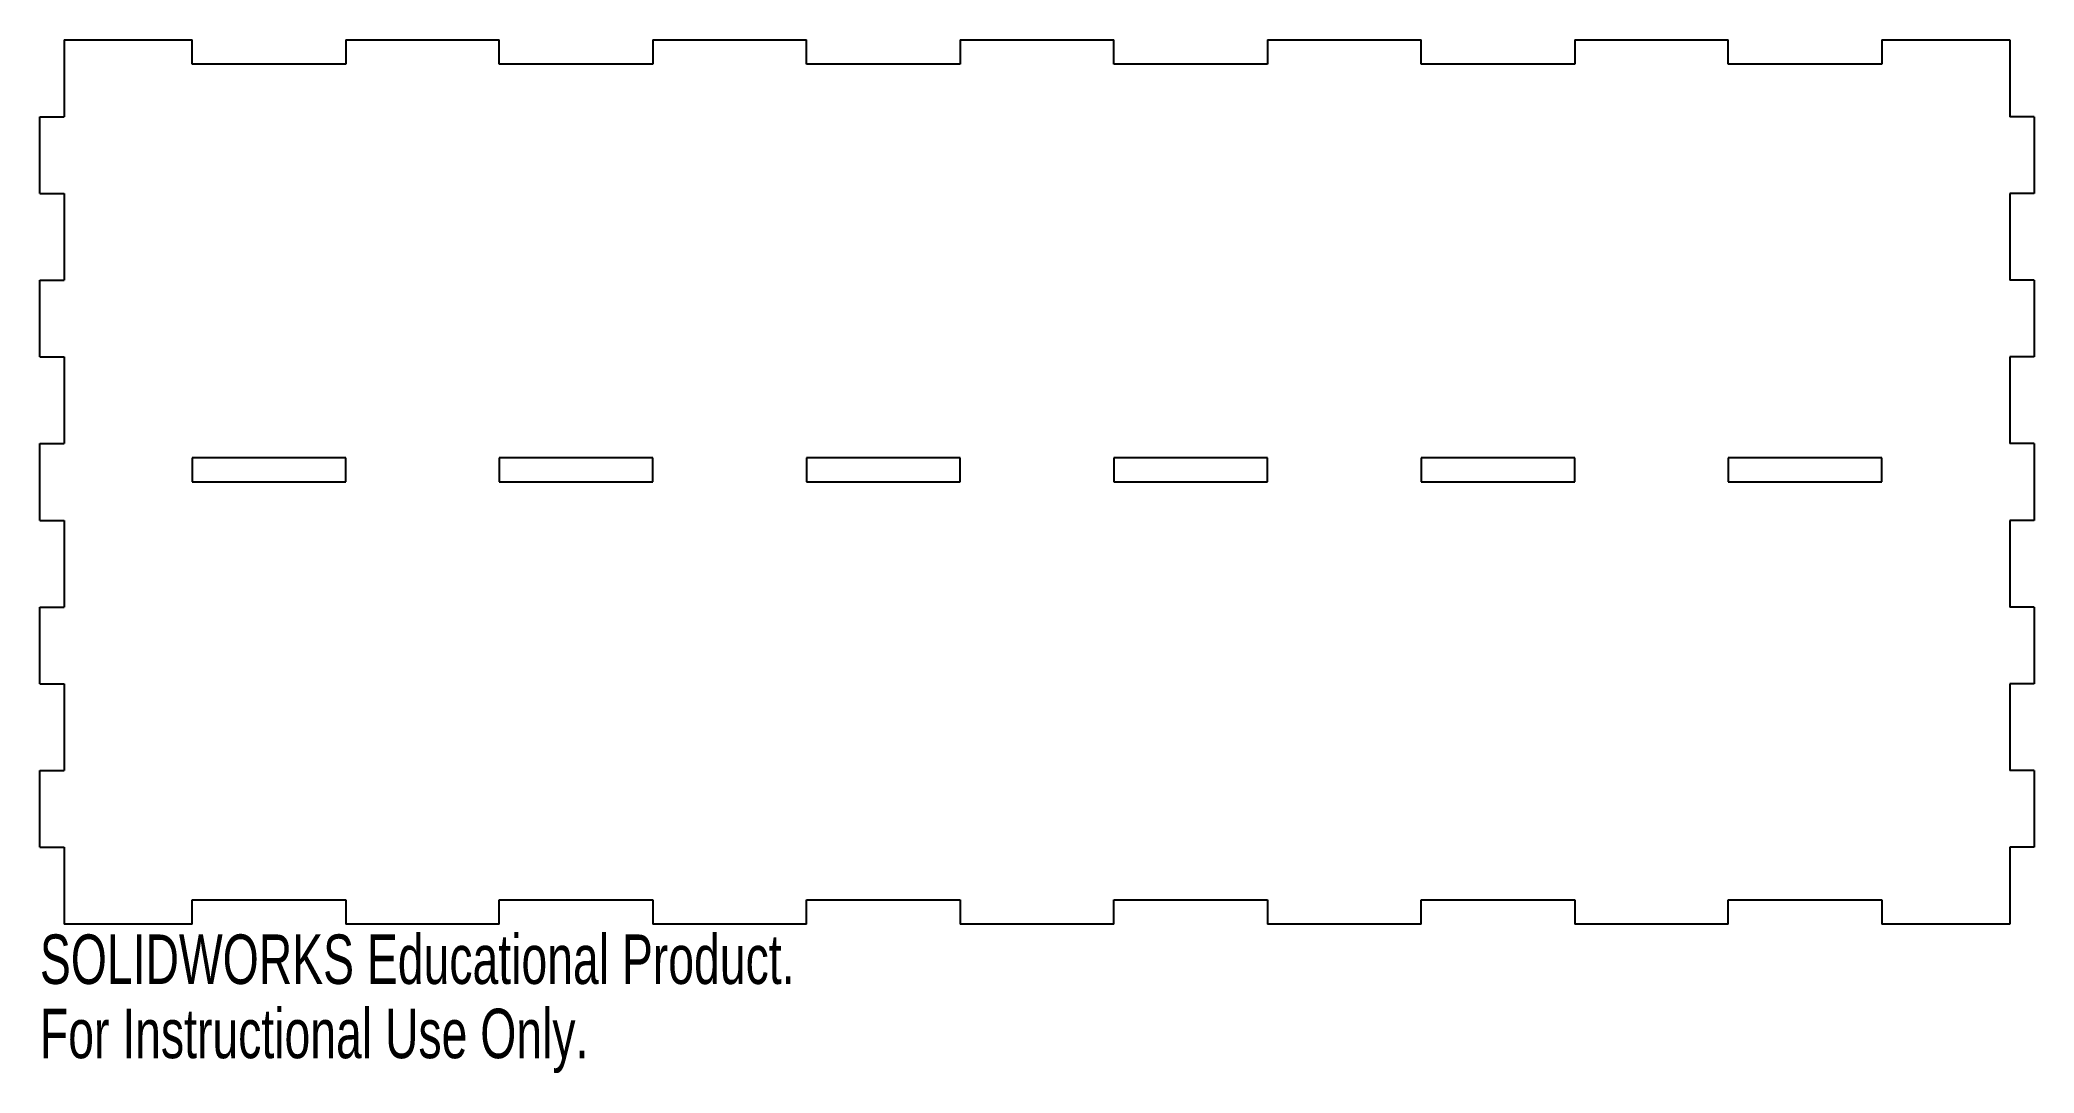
# Model space of a CAD drawing. Header units: millimetres. Extents: x -97 to 97, y -15 to 86.
import ezdxf

# ---------------------------------------------------------------- set-up
doc = ezdxf.new("R2010")
doc.units = ezdxf.units.MM
doc.styles.add('SLDTEXTSTYLE0', font='TXT', dxfattribs={"width": 0.7})

msp = doc.modelspace()

# ---------------------------------------------------------------- linework, layer by layer
at = {"color": 7, "linetype": 'Continuous', "lineweight": 25}
for p, q in [((-95, 86.35), (-95, 78.85)), ((-95, 86.35), (-82.5, 86.35)), ((-67.5, 86.35), (-52.5, 86.35)), ((-37.5, 86.35), (-22.5, 86.35)), ((-7.5, 86.35), (7.5, 86.35)), ((22.5, 86.35), (37.5, 86.35)), ((52.5, 86.35), (67.5, 86.35)), ((82.5, 86.35), (95, 86.35)), ((95, 86.35), (95, 78.85)), ((-97.36, 71.35), (-97.36, 78.85)), ((-97.36, 78.85), (-95, 78.85)), ((97.36, 78.85), (95, 78.85)), ((97.36, 78.85), (97.36, 71.35)), ((-97.36, 71.35), (-95, 71.35)), ((-95, 71.35), (-95, 62.89)), ((97.36, 71.35), (95, 71.35)), ((95, 71.35), (95, 62.89)), ((-97.36, 55.39), (-97.36, 62.89)), ((-97.36, 62.89), (-95, 62.89)), ((97.36, 62.89), (95, 62.89)), ((97.36, 62.89), (97.36, 55.39)), ((-97.36, 55.39), (-95, 55.39)), ((-95, 55.39), (-95, 46.92)), ((97.36, 55.39), (95, 55.39)), ((95, 55.39), (95, 46.92)), ((-97.36, 39.42), (-97.36, 46.92)), ((-97.36, 46.92), (-95, 46.92)), ((97.36, 46.92), (95, 46.92)), ((97.36, 46.92), (97.36, 39.42)), ((-97.36, 39.42), (-95, 39.42)), ((-95, 39.42), (-95, 30.96)), ((97.36, 39.42), (95, 39.42)), ((95, 39.42), (95, 30.96)), ((-97.36, 23.46), (-97.36, 30.96)), ((-97.36, 30.96), (-95, 30.96)), ((97.36, 30.96), (95, 30.96)), ((97.36, 30.96), (97.36, 23.46)), ((-97.36, 23.46), (-95, 23.46)), ((-95, 23.46), (-95, 15)), ((97.36, 23.46), (95, 23.46)), ((95, 23.46), (95, 15)), ((-97.36, 7.5), (-97.36, 15)), ((-97.36, 15), (-95, 15)), ((97.36, 15), (95, 15)), ((97.36, 15), (97.36, 7.5)), ((-97.36, 7.5), (-95, 7.5)), ((-95, 7.5), (-95, 0)), ((97.36, 7.5), (95, 7.5)), ((95, 7.5), (95, 0)), ((-82.5, 0), (-95, 0)), ((-52.5, 0), (-67.5, 0)), ((-22.5, 0), (-37.5, 0)), ((7.5, 0), (-7.5, 0)), ((37.5, 0), (22.5, 0)), ((67.5, 0), (52.5, 0)), ((95, 0), (82.5, 0))]:
    msp.add_line(p, q, dxfattribs=at)
for points in [[(-82.5, 83.99), (-82.5, 86.35)], [(-67.5, 86.35), (-67.5, 83.99)], [(-52.5, 83.99), (-52.5, 86.35)], [(-37.5, 86.35), (-37.5, 83.99)], [(-22.5, 83.99), (-22.5, 86.35)], [(-7.5, 86.35), (-7.5, 83.99)], [(7.5, 83.99), (7.5, 86.35)], [(22.5, 86.35), (22.5, 83.99)], [(37.5, 83.99), (37.5, 86.35)], [(52.5, 86.35), (52.5, 83.99)], [(67.5, 83.99), (67.5, 86.35)], [(82.5, 86.35), (82.5, 83.99)], [(-67.5, 83.99), (-82.5, 83.99)], [(-37.5, 83.99), (-52.5, 83.99)], [(-7.5, 83.99), (-22.5, 83.99)], [(22.5, 83.99), (7.5, 83.99)], [(52.5, 83.99), (37.5, 83.99)], [(82.5, 83.99), (67.5, 83.99)], [(-67.5, 45.54), (-82.5, 45.54)], [(-82.5, 45.54), (-82.5, 43.18)], [(-67.5, 43.18), (-67.5, 45.54)], [(-37.5, 45.54), (-52.5, 45.54)], [(-52.5, 45.54), (-52.5, 43.18)], [(-37.5, 43.18), (-37.5, 45.54)], [(-7.5, 45.54), (-22.5, 45.54)], [(-22.5, 45.54), (-22.5, 43.18)], [(-7.5, 43.18), (-7.5, 45.54)], [(22.5, 45.54), (7.5, 45.54)], [(7.5, 45.54), (7.5, 43.18)], [(22.5, 43.18), (22.5, 45.54)], [(52.5, 45.54), (37.5, 45.54)], [(37.5, 45.54), (37.5, 43.18)], [(52.5, 43.18), (52.5, 45.54)], [(82.5, 45.54), (67.5, 45.54)], [(67.5, 45.54), (67.5, 43.18)], [(82.5, 43.18), (82.5, 45.54)], [(-82.5, 43.18), (-67.5, 43.18)], [(-52.5, 43.18), (-37.5, 43.18)], [(-22.5, 43.18), (-7.5, 43.18)], [(7.5, 43.18), (22.5, 43.18)], [(37.5, 43.18), (52.5, 43.18)], [(67.5, 43.18), (82.5, 43.18)], [(-82.5, 2.36), (-67.5, 2.36)], [(-82.5, 0), (-82.5, 2.36)], [(-67.5, 2.36), (-67.5, 0)], [(-52.5, 2.36), (-37.5, 2.36)], [(-52.5, 0), (-52.5, 2.36)], [(-37.5, 2.36), (-37.5, 0)], [(-22.5, 2.36), (-7.5, 2.36)], [(-22.5, 0), (-22.5, 2.36)], [(-7.5, 2.36), (-7.5, 0)], [(7.5, 2.36), (22.5, 2.36)], [(7.5, 0), (7.5, 2.36)], [(22.5, 2.36), (22.5, 0)], [(37.5, 2.36), (52.5, 2.36)], [(37.5, 0), (37.5, 2.36)], [(52.5, 2.36), (52.5, 0)], [(67.5, 2.36), (82.5, 2.36)], [(67.5, 0), (67.5, 2.36)], [(82.5, 2.36), (82.5, 0)]]:
    msp.add_open_spline(points, degree=1, dxfattribs=at)

# ---------------------------------------------------------------- texts
at = {"color": 7, "linetype": 'Continuous', "char_height": 4.8336, "attachment_point": 1, "style": 'SLDTEXTSTYLE0'}
for s, insert in [('SOLIDWORKS Educational Product.', (-97.36, -1.02)), ('For Instructional Use Only.', (-97.36, -8.27))]:
    msp.add_mtext(s, dxfattribs=dict(at, insert=insert))

doc.saveas('drawing.dxf')
